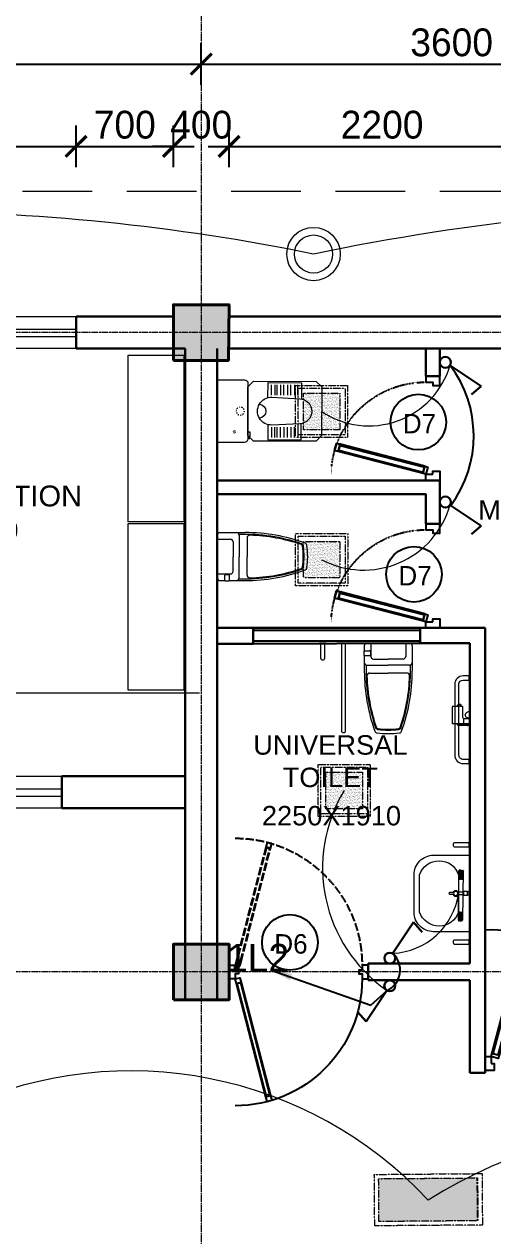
# Model space of a CAD drawing. Header units: inches. Extents: x -3071 to 2534411, y -17796 to 388172.
# Drawn here: x 1640929 to 1644297, y 362351 to 371067 of the extents above; entities that cross this region are included whole.
import ezdxf
from ezdxf.enums import TextEntityAlignment as Align

# ---------------------------------------------------------------- set-up
doc = ezdxf.new("R2010")
doc.units = ezdxf.units.IN
doc.header["$MEASUREMENT"] = 0
for name, pattern in [('ACAD_ISO08W100', [36, 24, -3, 6, -3]), ('CENTER', [2, 1.25, -0.25, 0.25, -0.25]), ('DASHED', [0.75, 0.5, -0.25]), ('Hidden', [15, 12, -3]), ('HIDDEN2', [0.1875, 0.125, -0.0625]), ('TRAZOS1', [0.15, 0.1, -0.05])]:
    doc.linetypes.add(name, pattern=pattern)
for name, color, linetype, lineweight in [('001-Archi- door window elevation', 92, 'Continuous', 25), ('001-Archi-Dry wall', 230, 'Continuous', 35), ('001-Archi-Opening Tags', 14, 'Continuous', 25), ('001-Archi-Sanitary', 130, 'Continuous', 5), ('002-Archi- Opening', 90, 'Continuous', 25), ('A .4 col', 5, 'Continuous', 40), ('A 0.09 Furniture', 30, 'Continuous', 5), ('A 0.13 dw', 3, 'Continuous', 13), ('cen', 50, 'ACAD_ISO08W100', 5), ('conduit Light & fan City', 30, 'Continuous', 5), ('dotted line', 1, 'DASHED', 9), ('p1 walls stone outline', 4, 'Continuous', 30), ('Picture Light', 3, 'Continuous', 35), ('Switches', 173, 'Continuous', 15), ('text', 7, 'Continuous', 25), ('v1 windows', 152, 'Continuous', 20)]:
    doc.layers.add(name, color=color, linetype=linetype, lineweight=lineweight)
for name, color, linetype in [('1 x 4 recessed', 80, 'CENTER'), ('2 x 11 recessed', 60, 'CENTER'), ('Bathroom Mirror Light', 111, 'CENTER'), ('ceilling fan', 3, 'Continuous'), ('emergencylight', 1, 'Continuous'), ('Wires', 1, 'Continuous')]:
    doc.layers.add(name, color=color, linetype=linetype)
doc.styles.add('AERIAL', font='arial.ttf', dxfattribs={"height": 10})
doc.styles.add('Archi 100', font='GOTHIC.TTF', dxfattribs={"height": 200})
doc.styles.add('CG', font='GOTHIC.TTF', dxfattribs={"height": 40})
doc.dimstyles.new('Archi 100', dxfattribs={"dimtxt": 200, "dimasz": 150, "dimexe": 150, "dimexo": 300, "dimgap": 50, "dimtad": 1, "dimdec": 0, "dimrnd": 5, "dimzin": 0, "dimdsep": 46, "dimtxsty": 'Archi 100', "dimblk": 'ARCHTICK', "dimcen": 0.09, "dimdle": 150, "dimclrd": 256, "dimclre": 256, "dimclrt": 256, "dimadec": 0, "dimazin": 0, "dimtfac": 1, "dimtdec": 0, "dimtix": 1, "dimtofl": 0, "dimtmove": 0, "dimatfit": 3, "dimfxl": 150, "dimfxlon": 1, "dimtolj": 1, "dimtzin": 0, "dimlwd": -1, "dimlwe": -1, "dimarcsym": 0})

# ---------------------------------------------------------------- blocks, each defined once
blk = doc.blocks.new('W2')
at = {"layer": 'A 0.13 dw'}
for points in [[(143910.2, 195588.6), (143910.2, 195358.6), (142110.3, 195358.6), (142110.3, 195588.6)], [(142110.3, 195445.8), (143910.2, 195445.8), (143910.2, 195495.8), (142110.3, 195495.8)]]:
    blk.add_lwpolyline(points, close=True, dxfattribs=at)
blk = doc.blocks.new('nd4 plan')
for p, q in [((668.9, 920.8, 0), (720.4, 934.6, 0)), ((675.9, 894.6, 0), (668.9, 920.8, 0)), ((683.6, 896.7, 0), (675.9, 894.6, 0)), ((675.9, 894.6, 0), (898.7, 63.2)), ((898.7, 63.2), (675.9, 894.6, 0)), ((683.6, 896.7, 0), (719.7, 906.3, 0)), ((906.4, 65.3), (683.6, 896.7, 0)), ((719.7, 906.3, 0), (727.4, 908.4, 0)), ((942.5, 74.9), (719.7, 906.3, 0)), ((727.4, 908.4, 0), (720.4, 934.6, 0)), ((956.1, 55), (727.4, 908.4, 0)), ((950.2, 77), (898.7, 63.2)), ((898.7, 63.2), (904.6, 41.2)), ((904.6, 41.2), (956.1, 55)), ((906.4, 65.3), (942.5, 74.9))]:
    blk.add_line(p, q)
for points in [[(956.1, 5), (933.3, 5), (933.3, -45), (1000, -45), (1000, 55), (956.1, 55), (727.4, 908.4), (720.4, 934.6), (668.9, 920.8), (675.9, 894.6), (898.7, 63.2), (898.7, 63.2), (904.6, 41.2), (956.1, 55)], [(942.5, 74.9), (719.7, 906.3), (683.6, 896.7), (906.4, 65.3)], [(0, -45), (0, 55), (43.9, 55), (43.9, 5), (66.7, 5), (66.7, -45)]]:
    blk.add_lwpolyline(points, close=True)
blk.add_arc((956.1, 55), 912.2, 87.24167, 179.99994)
blk = doc.blocks.new('ed 17')
for p, q in [((95.4, -116.2), (43.9, -130)), ((43.9, -130), (207.7, -761.3)), ((49.8, -152), (101.3, -138.2)), ((93.6, -140.3), (57.5, -149.9)), ((57.5, -149.9), (215.4, -759.3)), ((93.6, -140.3), (251.5, -749.6)), ((101.3, -138.2), (95.4, -116.2)), ((259.2, -747.5), (101.3, -138.2)), ((101.3, -138.2), (259.2, -747.5)), ((215.4, -759.3), (207.7, -761.3)), ((207.7, -761.3), (214.7, -787.6)), ((266.2, -773.8), (214.7, -787.6)), ((251.5, -749.6), (215.4, -759.3)), ((251.5, -749.6), (259.2, -747.5)), ((259.2, -747.5), (266.2, -773.8))]:
    blk.add_line(p, q)
for points in [[(43.9, -80), (66.7, -80), (66.7, -30), (0, -30), (0, -130), (43.9, -130), (207.7, -761.3), (214.7, -787.6), (266.2, -773.8), (259.2, -747.5), (101.3, -138.2), (101.3, -138.2), (95.4, -116.2), (43.9, -130)], [(57.5, -149.9), (215.4, -759.3), (251.5, -749.6), (93.6, -140.3)]]:
    blk.add_lwpolyline(points, close=True)
at = {"elevation": 0}
blk.add_lwpolyline([(750, -30), (750, -130), (706.1, -130), (706.1, -80), (683.3, -80), (683.3, -30)], close=True, dxfattribs=at)
at = {"linetype": 'TRAZOS1'}
blk.add_arc((27.9, -133.1), 678.2, 271.35039, 0.26428, dxfattribs=at)
blk = doc.blocks.new('pan oct')
at = {"linetype": 'Continuous'}
for p, q in [((-579.5, 115.4), (-579.5, 190.4)), ((-554.5, 190.4), (-554.5, 115.4)), ((-529.5, 115.4), (-529.5, 190.4)), ((-504.5, 190.4), (-504.5, 115.4)), ((-479.5, 115.4), (-479.5, 190.4)), ((-454.5, 190.4), (-454.5, 115.4)), ((-429.5, 115.4), (-429.5, 190.4)), ((-414.5, 190.4), (-414.5, 115.4)), ((-389.5, 115.4), (-389.5, 190.4)), ((-579.5, -114.6), (-579.5, -189.6)), ((-554.5, -189.6), (-554.5, -114.6)), ((-529.5, -114.6), (-529.5, -189.6)), ((-504.5, -189.6), (-504.5, -114.6)), ((-479.5, -114.6), (-479.5, -189.6)), ((-454.5, -189.6), (-454.5, -114.6)), ((-429.5, -114.6), (-429.5, -189.6)), ((-414.5, -189.6), (-414.5, -114.6)), ((-389.5, -114.6), (-389.5, -189.6))]:
    blk.add_line(p, q, dxfattribs=at)
at = {"color": 0}
for p, q in [((-237.3, -181.4), (-237.2, -150.1)), ((-237.2, -150.1), (-220.7, -150.1)), ((-231.3, -181.5), (-237.3, -181.4)), ((-231.3, -181.5), (-223.2, -181.5)), ((-231.3, -197.8), (-231.3, -181.5)), ((-223.3, -197.8), (-231.3, -197.8)), ((-223.2, -181.5), (-223.3, -197.8)), ((-220.8, -181.5), (-223.2, -181.5))]:
    blk.add_line(p, q, dxfattribs=at)
at = {"linetype": 'Continuous'}
blk.add_lwpolyline([(-710.5, 215.4), (-750.5, 175.4), (-750.5, -174.6), (-710.5, -214.6), (-260.5, -214.6), (-220.8, -174.6), (-220.1, 175.4), (-260.5, 215.4)], close=True, dxfattribs=at)
for points in [[(-364.5, 97.2), (-364.5, 205.4), (-604.5, 205.4), (-604.5, 89.1)], [(-364.5, -96.5), (-364.5, -204.6), (-604.5, -204.6), (-604.5, -88.4)]]:
    blk.add_lwpolyline(points, dxfattribs=at)
blk.add_lwpolyline([(-0.4, -225), (0.4, 225), (-195.5, 225.4, 0.424725), (-220.1, 200.4), (-220.8, -199.6, 0.404218), (-195.5, -224.6)], format="xyb", close=True)
blk.add_lwpolyline([(-592.9, 90.3, 0.962251), (-592.9, -89.6), (-393.3, -99.6, 1.039201), (-393.3, 100.3)], format="xyb", close=True, dxfattribs=at)
blk.add_lwpolyline([(-302.8, 50.2, 0.935414), (-302.8, -49.5)], format="xyb", dxfattribs=at)
at = {"color": 0, "linetype": 'HIDDEN2', "extrusion": (0, 0, -1)}
for major_axis, start_param, end_param in [((-20.7, 20.7), -1.099557, -0.785398), ((-20.7, -20.7), 1.099557, 1.413717), ((-20.7, 20.7), 0.15708, 0.471239), ((-20.7, 20.7), 0.785398, 1.099557), ((-20.7, 20.7), 1.413717, 1.727876), ((-20.7, -20.7), 3.612832, 3.926991), ((-20.7, 20.7), 4.555309, 4.869469), ((-20.7, -20.7), 5.497787, 5.811946), ((-20.7, 20.7), 3.298672, 3.612832), ((-20.7, 20.7), 2.670354, 2.984513)]:
    blk.add_ellipse((-165.5, 0.5), major_axis=major_axis, ratio=1, start_param=start_param, end_param=end_param, dxfattribs=at)
at = {"color": 0, "extrusion": (0, 0, -1)}
for major_axis, start_param, end_param in [((-5.75, -5.73), 0, 0.785398), ((-5.75, -5.73), 1.570796, 2.356194), ((-5.73, 5.75), 3.141593, 3.926991), ((-5.75, -5.73), 3.141593, 3.926991)]:
    blk.add_ellipse((-124, -148.1), major_axis=major_axis, ratio=1, start_param=start_param, end_param=end_param, dxfattribs=at)
blk = doc.blocks.new('sa oct uni toi')
for p, q in [((-87.9, 457.9), (-200.3, 457.9)), ((-157.6, 439), (-157.6, 287.1)), ((-88.8, 454.8), (-88.8, 420.1)), ((-59.7, 461.1), (-82.5, 461.1)), ((-18.7, 457.9), (-54.2, 457.9)), ((-53.4, 454.8), (-53.4, 420.1)), ((0.2, 439), (0.2, 287.1)), ((-214.4, 419.6), (-214.4, 287.1)), ((-113.4, 391.7), (-113.4, 287.1)), ((0.2, 410.6), (-94.5, 410.6)), ((-59.7, 413.7), (-82.5, 413.7)), ((-82.5, 413.7), (-82.5, 410.6)), ((-59.7, 413.7), (-59.7, 410.6)), ((-214.4, 151.4), (-214.4, 287.1)), ((-157.6, 132), (-157.6, 287.1)), ((-113.4, 179.3), (-113.4, 287.1)), ((0.2, 132), (0.2, 287.1)), ((-18.7, 113.1), (-200.3, 113.1)), ((0.2, 160.4), (-94.5, 160.4))]:
    blk.add_line(p, q)
for centre, radius, start, end in [((-200.3, -804.2), 1262.1, 90, 110.02182), ((-200.3, -804.2), 1249.5, 88.00344, 109.00338), ((-200.3, -804.2), 1243.2, 91.5459, 109.00338), ((-233.3, 419.6), 18.9, 360, 91.5459), ((-138.6, 439), 18.9, 90, 180), ((-82.5, 454.8), 6.31, 150, 180), ((-82.5, 454.8), 6.31, 90, 150), ((-59.7, 454.8), 6.31, 30, 90), ((-59.7, 454.8), 6.31, 360, 30), ((-18.7, 439), 18.9, 360, 90), ((-35.1, 287.1), 614.8, 172.66519, 179.99807), ((-625.9, 363.8), 18.9, 110.02182, 174.88918), ((-44.1, 287.1), 580.4, 172.68564, 179.99802), ((-601, 359.3), 18.9, 109.00338, 174.9977), ((-43.5, 287.1), 574.7, 172.66831, 179.99799), ((-601, 359.3), 12.6, 109.00338, 174.9977), ((-94.5, 391.7), 18.9, 90, 180), ((-82.5, 420.1), 6.31, 180, 270), ((-59.7, 420.1), 6.31, 270, 360), ((15.1, 287.1), 664.9, 180.00159, 187.05225), ((6.2, 287.1), 630.8, 180.00162, 187.0158), ((6.8, 287.1), 625, 180.00163, 187.03027), ((-625.9, 207.1), 18.9, 185.11082, 249.97818), ((-200.3, 1375.2), 1262.1, 249.97818, 270), ((-601, 211.7), 18.9, 185.0023, 250.99662), ((-601, 211.7), 12.6, 185.0023, 250.99662), ((-200.3, 1375.2), 1249.5, 250.99662, 271.99656), ((-200.3, 1375.2), 1243.2, 250.99662, 268.4541), ((-94.5, 179.3), 18.9, 180, 270), ((-233.3, 151.4), 18.9, 268.4541, 360), ((-138.6, 132), 18.9, 180, 270), ((-18.7, 132), 18.9, 270, 360)]:
    blk.add_arc(centre, radius, start, end)
blk = doc.blocks.new('tap bib short neck plan')
at = {"linetype": 'Continuous'}
blk.add_lwpolyline([(38.8, 10.5), (0, 10.5), (0, -10.5), (38.8, -10.5)], dxfattribs=at)
blk.add_lwpolyline([(74, -8.5), (94.9, -8.5, 1), (94.9, 8.5), (74, 8.5)], format="xyb", dxfattribs=at)
for radius in [20, 15]:
    blk.add_circle((55.9, 0), radius, dxfattribs=at)
blk = doc.blocks.new('sa oct basin uni')
blk.add_lwpolyline([(-124.5, 400, 0.312376), (-124.5, 400), (145.5, 400, -0.414214), (285.5, 260), (285.5, 0), (-264.5, 0), (-264.5, 260, -0.414214)], format="xyb", close=True)
blk.add_lwpolyline([(0, 80), (-124.5, 80, -0.714282), (-124.5, 360), (145.5, 360, -0.714282), (145.5, 80), (21, 80)], format="xyb")
for points in [[(24, 45.1), (-3, 45.1), (-3, 15.1), (24, 15.1)], [(21, 15.1), (0, 15.1), (0, 0), (21, 0)]]:
    blk.add_lwpolyline(points, close=True)
at = {"extrusion": (0, 0, -1), "zscale": -1, "rotation": 90.00000000000001}
blk.add_blockref('tap bib short neck plan', (-10.5, 45.1), dxfattribs=at)
blk = doc.blocks.new('gb')
at = {"layer": '001-Archi-Sanitary'}
blk.add_lwpolyline([(15, 105, 1), (-15, 105), (-15, 5), (15, 5)], format="xyb", close=True, dxfattribs=at)
blk.add_lwpolyline([(-25, 0), (25, 0), (25, 5), (-25, 5)], close=True, dxfattribs=at)
blk = doc.blocks.new('sa oct toilet paper')
at = {"ltscale": 2000}
for p, q in [((124.3, 127), (0, 127)), ((0, 91.1), (0, 127)), ((0, 82.3), (0, 91.1)), ((124.3, 91.1), (124.3, 127)), ((124.3, 82.2), (124.3, 91.1)), ((0, 14.3), (0, 82.3)), ((37.1, 45.4), (0, 45.4)), ((0, 14.3), (0, 5.4)), ((0, 5.4), (0, 14.3)), ((0, 5.4), (0, 0)), ((0, 0), (0, 5.4)), ((0, 0), (37.1, 0)), ((36.8, 0), (62.6, 0)), ((38.9, 48.3), (37.1, 45.4)), ((37.1, 45.4), (37.1, 14.3)), ((37.1, 14.3), (37.1, 5.4)), ((37.1, 5.4), (37.1, 1.2)), ((41.2, 50.6), (38.9, 48.3)), ((41.2, 50.6), (46.6, 50.6)), ((46.6, 50.6), (78.6, 50.6)), ((88.4, 0), (62.6, 0)), ((78.6, 50.6), (124.3, 50.6)), ((124.3, 50.6), (124.3, 82.2)), ((137.1, 64.9), (128.3, 64.9))]:
    blk.add_line(p, q, dxfattribs=at)
for points in [[(-12.9, 18.1), (-12.9, 78.4)], [(-4, 78.4), (-4, 18.2)], [(38.2, 5.4), (37.1, 5.4)], [(128.3, 78.4), (128.3, 64.9)], [(137.1, 64.9), (137.1, 78.4)]]:
    blk.add_lwpolyline(points, dxfattribs=at)
for points in [[(36.8, 0, -0.005174), (37.1, 1.2, -0.321982)], [(37.1, 14.3), (41.8, 14.3, -0.414214)], [(37.1, 1.2, -0.018484), (38.2, 5.4, -0.321982)], [(38.2, 5.4, -0.040518), (41.8, 14.3, -0.321982)], [(41.8, 14.3, -0.026107), (44.8, 19.7, -0.321982), (62.6, 32.3, 0.335937)], [(88.4, 0, 0.090499), (80.5, 19.7, 0.321982), (62.6, 32.3, -0.335937)]]:
    blk.add_lwpolyline(points, format="xyb", dxfattribs=at)
for centre, radius, start, end in [((0, 78.3), 12.8, 89.96627, 181.25918), ((124.3, 78.3), 12.8, 358.74082, 90.03373), ((0, 18.3), 12.8, 178.74082, 270.03373), ((0, 78.3), 3.96, 89.96627, 181.25918), ((0, 18.3), 3.96, 178.74082, 270.03373), ((124.3, 78.3), 3.96, 358.74082, 90.03373)]:
    blk.add_arc(centre, radius, start, end, dxfattribs=at)
blk = doc.blocks.new('both way handicap door')
for points in [[(297.9, 889.6), (264.1, 898.4), (52.7, 83.9), (86.6, 75.1)], [(293.1, 890.9), (268.9, 897.2), (57.5, 82.6), (81.7, 76.3)], [(306.7, 923.5), (272.9, 932.3), (264.1, 898.4), (297.9, 889.6)], [(86.6, 75.1), (52.7, 83.9), (43.9, 50), (77.8, 41.2)]]:
    blk.add_lwpolyline(points, close=True)
for points in [[(0, 50), (0, -50), (43.9, -50), (43.9, -12.5), (66.7, -12.5), (66.7, 12.5), (43.9, 12.5), (43.9, 50), (0, 50)], [(1000, 50), (1000, -50), (956.1, -50), (956.1, -12.5), (933.3, -12.5), (933.3, 12.5), (956.1, 12.5), (956.1, 50), (1000, 50)]]:
    blk.add_lwpolyline(points)
at = {"linetype": 'Hidden', "ltscale": 50}
blk.add_lwpolyline([(86.6, -75.1), (52.7, -83.9), (43.9, -50), (77.8, -41.2)], close=True, dxfattribs=at)
at = {"linetype": 'Hidden', "ltscale": 5}
for points in [[(297.9, -889.6), (264.1, -898.4), (52.7, -83.9), (86.6, -75.1)], [(293.1, -890.9), (268.9, -897.2), (57.5, -82.6), (81.7, -76.3)], [(306.7, -923.5), (272.9, -932.3), (264.1, -898.4), (297.9, -889.6)]]:
    blk.add_lwpolyline(points, close=True, dxfattribs=at)
blk.add_arc((43.9, 50), 912.2, 0, 89.99999)
blk.add_arc((43.9, -50), 912.2, 270.00001, 0, dxfattribs=at)
at = {"layer": '001-Archi-Dry wall'}
blk.add_lwpolyline([(43.9, -12.5), (43.9, -50)], dxfattribs=at)
blk = doc.blocks.new('window tag')
blk.add_circle((0, 0), 200)
at = {"style": 'Archi 100', "flags": 1}
for tag, p in [('WIDTH', (15, 174.5)), ('HEIGHT', (-4.5, -348.5))]:
    blk.add_attdef(tag, p, '', height=200, dxfattribs=at)
at = {"style": 'Archi 100'}
blk.add_attdef('SYMBOL', text='', height=200, dxfattribs=at).set_placement((8, -10.5), align=Align.MIDDLE_CENTER)
blk = doc.blocks.new('bench 0400 x 1200 plan')
at = {"color": 0, "linetype": 'Continuous'}
blk.add_lwpolyline([(1200, 0), (0, 0), (0, 400), (1200, 400)], close=True, dxfattribs=at)
blk = doc.blocks.new('EWD')
at = {"layer": 'A 0.13 dw'}
for points in [[(1200361.9, 362216.3), (1200361.9, 361986.3), (1198561.9, 361986.3), (1198561.9, 362216.3)], [(1198561.9, 362073.5), (1200361.9, 362073.5), (1200361.9, 362123.5), (1198561.9, 362123.5)]]:
    blk.add_lwpolyline(points, close=True, dxfattribs=at)
blk = doc.blocks.new('_ArchTick')
at = {"color": 0, "linetype": 'ByBlock', "const_width": 0.15}
blk.add_lwpolyline([(-0.5, -0.5), (0.5, 0.5)], dxfattribs=at)
blk = doc.blocks.new('*D845')
at = {"transparency": 16777216}
for p, q in [((1639501.2, 370037.9), (1639501.2, 370337.9)), ((1641301.1, 370037.9), (1641301.1, 370337.9)), ((1639351.2, 370187.9), (1641451.1, 370187.9))]:
    blk.add_line(p, q, dxfattribs=at)
at = {"layer": 'Defpoints', "color": 0, "transparency": 16777216}
for p in [(1641301.1, 370187.9), (1639501.2, 368963.6), (1641301.1, 368963.6)]:
    blk.add_point(p, dxfattribs=at)
at = {"transparency": 16777216, "xscale": 150, "yscale": 150, "zscale": 150, "rotation": 180}
blk.add_blockref('_ArchTick', (1639501.2, 370187.9), dxfattribs=at)
at = {"transparency": 16777216, "xscale": 150, "yscale": 150, "zscale": 150}
blk.add_blockref('_ArchTick', (1641301.1, 370187.9), dxfattribs=at)
at = {"transparency": 16777216, "insert": (1640401.2, 370342.9), "char_height": 200, "attachment_point": 5, "style": 'Archi 100'}
blk.add_mtext('\\A1;1800', dxfattribs=at)
blk = doc.blocks.new('*D846')
at = {"transparency": 16777216}
for p, q in [((1641301.1, 370037.9), (1641301.1, 370337.9)), ((1642001.2, 370037.9), (1642001.2, 370337.9)), ((1641151.1, 370187.9), (1642151.2, 370187.9))]:
    blk.add_line(p, q, dxfattribs=at)
at = {"layer": 'Defpoints', "color": 0, "transparency": 16777216}
for p in [(1642001.2, 370187.9), (1642001.2, 369048.6), (1641301.1, 368963.6)]:
    blk.add_point(p, dxfattribs=at)
at = {"transparency": 16777216, "xscale": 150, "yscale": 150, "zscale": 150, "rotation": 180}
blk.add_blockref('_ArchTick', (1641301.1, 370187.9), dxfattribs=at)
at = {"transparency": 16777216, "xscale": 150, "yscale": 150, "zscale": 150}
blk.add_blockref('_ArchTick', (1642001.2, 370187.9), dxfattribs=at)
at = {"transparency": 16777216, "insert": (1641651.1, 370342.9), "char_height": 200, "attachment_point": 5, "style": 'Archi 100'}
blk.add_mtext('\\A1;700', dxfattribs=at)
blk = doc.blocks.new('*D847')
at = {"transparency": 16777216}
for p, q in [((1642001.2, 370037.9), (1642001.2, 370337.9)), ((1642401.2, 370037.9), (1642401.2, 370337.9)), ((1642001.2, 370187.9), (1641851.2, 370187.9)), ((1642401.2, 370187.9), (1642551.2, 370187.9))]:
    blk.add_line(p, q, dxfattribs=at)
at = {"layer": 'Defpoints', "color": 0, "transparency": 16777216}
for p in [(1642401.2, 370187.9), (1642001.2, 369048.6), (1642401.2, 369048.6)]:
    blk.add_point(p, dxfattribs=at)
at = {"transparency": 16777216, "xscale": 150, "yscale": 150, "zscale": 150}
blk.add_blockref('_ArchTick', (1642001.2, 370187.9), dxfattribs=at)
at = {"transparency": 16777216, "xscale": 150, "yscale": 150, "zscale": 150, "rotation": 180}
blk.add_blockref('_ArchTick', (1642401.2, 370187.9), dxfattribs=at)
at = {"transparency": 16777216, "insert": (1642201.2, 370342.9), "char_height": 200, "attachment_point": 5, "style": 'Archi 100'}
blk.add_mtext('\\A1;400', dxfattribs=at)
blk = doc.blocks.new('*D848')
at = {"transparency": 16777216}
for p, q in [((1642401.2, 370037.9), (1642401.2, 370337.9)), ((1644601.3, 370037.9), (1644601.3, 370337.9)), ((1642251.2, 370187.9), (1644751.3, 370187.9))]:
    blk.add_line(p, q, dxfattribs=at)
at = {"layer": 'Defpoints', "color": 0, "transparency": 16777216}
for p in [(1644601.3, 370187.9), (1642401.2, 369048.6), (1644601.3, 368963.6)]:
    blk.add_point(p, dxfattribs=at)
at = {"transparency": 16777216, "xscale": 150, "yscale": 150, "zscale": 150, "rotation": 180}
blk.add_blockref('_ArchTick', (1642401.2, 370187.9), dxfattribs=at)
at = {"transparency": 16777216, "xscale": 150, "yscale": 150, "zscale": 150}
blk.add_blockref('_ArchTick', (1644601.3, 370187.9), dxfattribs=at)
at = {"transparency": 16777216, "insert": (1643501.2, 370342.9), "char_height": 200, "attachment_point": 5, "style": 'Archi 100'}
blk.add_mtext('\\A1;2200', dxfattribs=at)
blk = doc.blocks.new('*D862')
at = {"transparency": 16777216}
for p, q in [((1638601.2, 370630.2), (1638601.2, 370930.2)), ((1642201.2, 370630.2), (1642201.2, 370930.2)), ((1638451.2, 370780.2), (1642351.2, 370780.2))]:
    blk.add_line(p, q, dxfattribs=at)
at = {"layer": 'Defpoints', "color": 0, "transparency": 16777216}
for p in [(1642201.2, 370780.2), (1638601.2, 369048.6), (1642201.2, 369051)]:
    blk.add_point(p, dxfattribs=at)
at = {"transparency": 16777216, "xscale": 150, "yscale": 150, "zscale": 150, "rotation": 180}
blk.add_blockref('_ArchTick', (1638601.2, 370780.2), dxfattribs=at)
at = {"transparency": 16777216, "xscale": 150, "yscale": 150, "zscale": 150}
blk.add_blockref('_ArchTick', (1642201.2, 370780.2), dxfattribs=at)
at = {"transparency": 16777216, "insert": (1640401.2, 370935.2), "char_height": 200, "attachment_point": 5, "style": 'Archi 100'}
blk.add_mtext('\\A1;3600', dxfattribs=at)
blk = doc.blocks.new('*D863')
at = {"transparency": 16777216}
for p, q in [((1642201.2, 370630.2), (1642201.2, 370930.2)), ((1645801.2, 370630.2), (1645801.2, 370930.2)), ((1642051.2, 370780.2), (1645951.2, 370780.2))]:
    blk.add_line(p, q, dxfattribs=at)
at = {"layer": 'Defpoints', "color": 0, "transparency": 16777216}
for p in [(1645801.2, 370780.2), (1642201.2, 369051), (1645801.2, 369053.2)]:
    blk.add_point(p, dxfattribs=at)
at = {"transparency": 16777216, "xscale": 150, "yscale": 150, "zscale": 150, "rotation": 180}
blk.add_blockref('_ArchTick', (1642201.2, 370780.2), dxfattribs=at)
at = {"transparency": 16777216, "xscale": 150, "yscale": 150, "zscale": 150}
blk.add_blockref('_ArchTick', (1645801.2, 370780.2), dxfattribs=at)
at = {"transparency": 16777216, "insert": (1644001.2, 370935.2), "char_height": 200, "attachment_point": 5, "style": 'Archi 100'}
blk.add_mtext('\\A1;3600', dxfattribs=at)
blk = doc.blocks.new('*D865')
at = {"transparency": 16777216}
for p, q in [((1610551.2, 371210), (1610551.2, 371510)), ((1649601.2, 371210), (1649601.2, 371510)), ((1610401.2, 371360), (1649751.2, 371360))]:
    blk.add_line(p, q, dxfattribs=at)
at = {"layer": 'Defpoints', "color": 0, "transparency": 16777216}
for p in [(1649601.2, 371360), (1610551.2, 369048.6), (1649601.2, 369048.6)]:
    blk.add_point(p, dxfattribs=at)
at = {"transparency": 16777216, "xscale": 150, "yscale": 150, "zscale": 150, "rotation": 180}
blk.add_blockref('_ArchTick', (1610551.2, 371360), dxfattribs=at)
at = {"transparency": 16777216, "xscale": 150, "yscale": 150, "zscale": 150}
blk.add_blockref('_ArchTick', (1649601.2, 371360), dxfattribs=at)
at = {"transparency": 16777216, "insert": (1630076.2, 371515.1), "char_height": 200, "attachment_point": 5, "style": 'Archi 100'}
blk.add_mtext('\\A1;39050', dxfattribs=at)
blk = doc.blocks.new('*D922')
at = {"transparency": 16777216}
for p, q in [((1652081.4, 369048.6), (1652081.4, 369198.6)), ((1651931.4, 369048.6), (1652231.4, 369048.6)), ((1651931.4, 368667.8), (1652231.4, 368667.8)), ((1652081.4, 368667.8), (1652081.4, 368517.8))]:
    blk.add_line(p, q, dxfattribs=at)
at = {"layer": 'Defpoints', "color": 0, "transparency": 16777216}
for p in [(1649601.2, 369048.6), (0, 368667.8), (1652081.4, 368667.8)]:
    blk.add_point(p, dxfattribs=at)
at = {"transparency": 16777216, "xscale": 150, "yscale": 150, "zscale": 150}
for p, rotation in [((1652081.4, 369048.6), 270), ((1652081.4, 368667.8), 90)]:
    blk.add_blockref('_ArchTick', p, dxfattribs=dict(at, rotation=rotation))
at = {"transparency": 16777216, "insert": (1651926.3, 368858.2), "char_height": 200, "attachment_point": 5, "rotation": 90, "style": 'Archi 100'}
blk.add_mtext('\\A1;380', dxfattribs=at)
blk = doc.blocks.new('*D923')
at = {"transparency": 16777216}
for p, q in [((2480.2, 368817.8), (2480.2, 364298.6)), ((2330.2, 368667.8), (2630.2, 368667.8)), ((2630.2, 364448.6), (2330.2, 364448.6))]:
    blk.add_line(p, q, dxfattribs=at)
at = {"layer": 'Defpoints', "color": 0, "transparency": 16777216}
for p in [(0, 368667.8), (2480.2, 364448.6), (1649601.2, 364448.6)]:
    blk.add_point(p, dxfattribs=at)
at = {"transparency": 16777216, "xscale": 150, "yscale": 150, "zscale": 150}
for p, rotation in [((2480.2, 368667.8), 90), ((2480.2, 364448.6), 270)]:
    blk.add_blockref('_ArchTick', p, dxfattribs=dict(at, rotation=rotation))
at = {"transparency": 16777216, "insert": (2325.2, 366558.2), "char_height": 200, "attachment_point": 5, "rotation": 90, "style": 'Archi 100'}
blk.add_mtext('\\A1;4220', dxfattribs=at)
blk = doc.blocks.new('*D1158')
at = {"transparency": 16777216}
for p, q in [((1765923.7, 369050.2), (1765923.7, 369200.2)), ((1765773.7, 369050.2), (1766073.7, 369050.2)), ((1765773.7, 368669.3), (1766073.7, 368669.3)), ((1765923.7, 368669.3), (1765923.7, 368519.3))]:
    blk.add_line(p, q, dxfattribs=at)
at = {"layer": 'Defpoints', "color": 0, "transparency": 16777216}
for p in [(1764300.5, 369050.2), (0, 368669.3), (1765923.7, 368669.3)]:
    blk.add_point(p, dxfattribs=at)
at = {"transparency": 16777216, "xscale": 150, "yscale": 150, "zscale": 150}
for p, rotation in [((1765923.7, 369050.2), 270), ((1765923.7, 368669.3), 90)]:
    blk.add_blockref('_ArchTick', p, dxfattribs=dict(at, rotation=rotation))
at = {"transparency": 16777216, "insert": (1765768.6, 368859.8), "char_height": 200, "attachment_point": 5, "rotation": 90, "style": 'Archi 100'}
blk.add_mtext('\\A1;380', dxfattribs=at)
blk = doc.blocks.new('*D1159')
at = {"transparency": 16777216}
for p, q in [((1623.2, 368819.3), (1623.2, 364300.2)), ((1473.2, 368669.3), (1773.2, 368669.3)), ((1773.2, 364450.2), (1473.2, 364450.2))]:
    blk.add_line(p, q, dxfattribs=at)
at = {"layer": 'Defpoints', "color": 0, "transparency": 16777216}
for p in [(0, 368669.3), (1623.2, 364450.2), (1764300.5, 364450.2)]:
    blk.add_point(p, dxfattribs=at)
at = {"transparency": 16777216, "xscale": 150, "yscale": 150, "zscale": 150}
for p, rotation in [((1623.2, 368669.3), 90), ((1623.2, 364450.2), 270)]:
    blk.add_blockref('_ArchTick', p, dxfattribs=dict(at, rotation=rotation))
at = {"transparency": 16777216, "insert": (1468.2, 366559.8), "char_height": 200, "attachment_point": 5, "rotation": 90, "style": 'Archi 100'}
blk.add_mtext('\\A1;4220', dxfattribs=at)
blk = doc.blocks.new('1by1 6w')
at = {"layer": '2 x 11 recessed', "lineweight": 0}
h = blk.add_hatch(dxfattribs=at)
h.set_pattern_fill('AR-SAND', color=256, scale=7.6)
h.set_pattern_definition([(37.5, (-507751.777, 116886.896), (-0.47874952, 14.64386064), [0, -11.552, 0, -12.92, 0, -12.35]), (7.5, (-507751.777, 116886.896), (13.45030296, 21.4483101), [0, -6.232, 0, -10.412, 0, -3.99]), (327.5, (-507761.125, 116886.896), (23.66747815, 0.0430088), [0, -3.8, 0, -13.68, 0, -17.86]), (317.5, (-507761.125, 116886.896), (22.8465622, 6.6703343), [0, -1.9, 0, -8.968, 0, -10.26])])
h.paths.add_polyline_path([(-106.4, 106.4), (106.4, 106.4), (106.4, -106.4), (-106.4, -106.4)])
for points in [[(-152, 152), (152, 152), (152, -152), (-152, -152)], [(-136.8, 136.8), (136.8, 136.8), (136.8, -136.8), (-136.8, -136.8)], [(-106.4, 106.4), (106.4, 106.4), (106.4, -106.4), (-106.4, -106.4)]]:
    blk.add_lwpolyline(points, close=True, dxfattribs=at)
blk = doc.blocks.new('PL light')
at = {"layer": 'Picture Light', "ltscale": 3}
h = blk.add_hatch(dxfattribs=at)
h.set_pattern_fill('STEEL', color=256, scale=6.073914, angle=30, style=0)
h.set_pattern_definition([(75, (767072.6998, 15027.03445), (-0.733368774, 0.1965055708), []), (75, (767072.51, 15027.3632), (-0.733368774, 0.1965055708), [])])
h.paths.add_polyline_path([(886578.6, -139924), (886578.6, -139940.2), (886607.7, -139940.2), (886607.7, -139924)])
h.paths.add_polyline_path([(886742.5, -139924), (886742.5, -139940.2), (886773.3, -139940.2, -0.797089), (886773.3, -139930.7), (886773.3, -139924)])
at = {"layer": 'Picture Light', "linetype": 'Continuous', "lineweight": 13}
for p, q in [((886607.7, -139924), (886607.7, -139940.2)), ((886742.5, -139924), (886742.5, -139940.2)), ((886677.3, -139940.2), (886677.3, -139967.2))]:
    blk.add_line(p, q, dxfattribs=at)
blk.add_lwpolyline([(886578.6, -139924), (886773.3, -139924), (886773.3, -139940.2), (886578.6, -139940.2)], close=True, dxfattribs=at)
blk = doc.blocks.new('2 ft panel')
at = {"layer": '1 x 4 recessed', "lineweight": 0}
h = blk.add_hatch(dxfattribs=at)
h.set_pattern_fill('AR-SAND', color=256, scale=6.25)
h.set_pattern_definition([(37.5, (-417982.219, 97562.351), (-0.39370849, 12.04264856), [0, -9.5, 0, -10.625, 0, -10.15625]), (7.5, (-417982.219, 97562.351), (11.0611044, 17.6384129), [0, -5.125, 0, -8.5625, 0, -3.28125]), (327.5, (-417989.906, 97562.351), (19.46338664, 0.03536908), [0, -3.125, 0, -11.25, 0, -14.6875]), (317.5, (-417989.906, 97562.351), (18.7882913, 5.4854723), [0, -1.5625, 0, -7.375, 0, -8.4375])])
h.paths.add_polyline_path([(287.5, -125), (287.5, 125), (-287.5, 125), (-287.5, -125)])
at = {"layer": '1 x 4 recessed'}
blk.add_line((287.5, 125), (287.5, -125), dxfattribs=at)
at = {"layer": '1 x 4 recessed', "lineweight": 0}
for points in [[(315.6, -150), (-312.5, -150), (-312.5, 150), (315.6, 150)], [(315.6, 150), (315.6, -150)], [(287.5, -125), (-287.5, -125), (-287.5, 125), (287.5, 125)]]:
    blk.add_lwpolyline(points, dxfattribs=at)
blk = doc.blocks.new('1 WAY')
at = {"layer": 'Switches', "lineweight": 30}
for p, q in [((1.76, 2.13), (6.02, 8.52)), ((6.02, 8.52), (7.78, 6.51))]:
    blk.add_line(p, q, dxfattribs=at)
blk.add_circle((1.13, 1.13), 1.13, dxfattribs=at)
blk = doc.blocks.new('emergency')
at = {"layer": 'conduit Light & fan City'}
for radius in [128, 91.5]:
    blk.add_circle((0, 0), radius, dxfattribs=at)

msp = doc.modelspace()

# ---------------------------------------------------------------- hatches: boundary and pattern name
at = {"layer": 'A .4 col', "linetype": 'Continuous'}
h = msp.add_hatch(color=256, dxfattribs=at)
h.dxf.hatch_style = 1
h.paths.add_polyline_path([(1642001.17, 368648.63), (1642401.17, 368648.63), (1642401.17, 369048.63), (1642001.17, 369048.63)])
h = msp.add_hatch(color=256, dxfattribs=at)
h.dxf.hatch_style = 1
h.paths.add_polyline_path([(1642001.17, 364048.63), (1642401.17, 364048.63), (1642401.17, 364448.63), (1642001.17, 364448.63)])

# ---------------------------------------------------------------- linework, layer by layer
at = {"layer": '002-Archi- Opening'}
msp.add_lwpolyline([(1642573.67, 366630.93), (1643773.67, 366630.93), (1643773.67, 366705.93), (1642573.67, 366705.93), (1642573.67, 366630.93)], dxfattribs=at)
at = {"layer": 'A .4 col', "linetype": 'Continuous'}
for points in [[(1642001.17, 368648.63), (1642396.5, 368648.63), (1642401.17, 369048.63), (1642001.17, 369048.63)], [(1642001.17, 364048.63), (1642401.17, 364048.63), (1642401.17, 364448.63), (1642001.17, 364448.63)]]:
    msp.add_lwpolyline(points, close=True, dxfattribs=at)
at = {"layer": 'A 0.09 Furniture', "linetype": 'Continuous'}
msp.add_line((1638651.84, 366257.1), (1642188.9, 366257.1), dxfattribs=at)
msp.add_lwpolyline([(1643239.05, 365985.73), (1643239.05, 366613.43), (1643209.05, 366613.43), (1643209.05, 365985.73)], dxfattribs=at)
msp.add_lwpolyline([(1644126.17, 365748.46), (1644126.17, 365778.46), (1644083.5, 365778.42, -0.4146109), (1644053.47, 365808.43), (1644053.64, 366318.44, -0.4141194), (1644083.64, 366348.43), (1644126.16, 366348.43), (1644126.18, 366378.43), (1644083.63, 366378.43, 0.4141229), (1644023.63, 366318.45), (1644023.47, 365808.42, 0.414733), (1644083.56, 365748.4), (1644126.17, 365748.46)], format="xyb", dxfattribs=at)
msp.add_arc((1643224.05, 365985.73), 15, 180, 0, dxfattribs=at)
at = {"layer": 'cen', "ltscale": 2}
for p, q in [((1642201.17, 372579.01), (1642201.17, 347493.99)), ((1653916.17, 368848.63), (1606236.17, 368848.63)), ((1653916.17, 364248.63), (1606236.17, 364248.63))]:
    msp.add_line(p, q, dxfattribs=at)
at = {"layer": 'Defpoints'}
for centre, radius, start, end in [((1643316.8, 368105.78), 843.12, 323.53639, 36.961444), ((1643467.85, 364263.11), 163.15, 294.21833, 47.260789)]:
    msp.add_arc(centre, radius, start, end, dxfattribs=at)
at = {"layer": 'dotted line', "ltscale": 1000}
msp.add_line((1650416.17, 369864.4), (1635201.17, 369864.4), dxfattribs=at)
at = {"layer": 'p1 walls stone outline'}
for p, q in [((1642001.17, 368963.63), (1641301.11, 368963.63)), ((1641301.11, 368963.63), (1641301.11, 368733.63)), ((1644601.29, 368963.63), (1642397.5, 368963.63)), ((1642086.17, 368733.63), (1641301.11, 368733.63)), ((1642086.17, 368733.63), (1642086.17, 364048.63)), ((1642316.17, 368733.63), (1642316.17, 366743.12)), ((1642397.5, 368733.63), (1643431.29, 368733.63)), ((1643691.13, 368733.63), (1643431.29, 368733.63)), ((1643431.29, 368733.63), (1644601.29, 368733.63)), ((1642316.17, 366750.37), (1642316.17, 364048.63)), ((1642573.67, 366724.93, 0), (1642316.17, 366724.93, 0)), ((1643773.67, 366613.43), (1643773.67, 366723.43)), ((1643773.67, 366723.43), (1644241.17, 366723.43)), ((1644241.17, 366723.43), (1644241.17, 363701.43)), ((1642574.01, 366609.93, 0), (1642316.17, 366609.93, 0)), ((1644131.17, 366613.43), (1643773.67, 366613.43)), ((1644131.17, 364363.63), (1644131.17, 366613.43)), ((1644131.17, 366613.43), (1644131.17, 364308.63)), ((1641198.17, 365657.1), (1642086.17, 365657.1)), ((1641198.17, 365657.1), (1641198.17, 365427.1)), ((1641198.17, 365427.1), (1642086.17, 365427.1)), ((1643401.17, 364188.63), (1643401.17, 364308.63)), ((1643401.17, 364308.63), (1644131.17, 364308.63)), ((1644131.17, 364188.63), (1643401.17, 364188.63)), ((1644131.17, 363523.86), (1644131.17, 364188.63)), ((1644241.17, 363701.43), (1644241.17, 363701.43)), ((1644241.17, 363701.43), (1644241.17, 363523.86)), ((1644241.17, 363523.86), (1644131.17, 363523.86))]:
    msp.add_line(p, q, dxfattribs=at)
msp.add_lwpolyline([(1643916.17, 368535.63), (1643916.17, 368733.63), (1643816.17, 368733.63), (1643816.17, 368535.63)], close=True, dxfattribs=at)
msp.add_lwpolyline([(1643916.17, 367785.63), (1643916.17, 367473.43), (1643816.17, 367473.43), (1643816.17, 367685.63), (1642316.17, 367685.63), (1642316.17, 367785.63), (1643916.17, 367785.63)], dxfattribs=at)
at = {"layer": 'p1 walls stone outline', "elevation": 0}
msp.add_lwpolyline([(1643773.67, 366613.43), (1643773.67, 366724.93), (1642573.67, 366724.93), (1642573.67, 366609.93)], close=True, dxfattribs=at)
at = {"layer": 'Wires', "lineweight": 9}
for centre, radius, start, end in [((1646445.58, 352861.62), 16905.16, 78.268062, 101.731938), ((1639995.02, 354683.47), 15035.19, 78.439127, 101.560873), ((1643406.08, 368787.5), 609.97, 236.213871, 343.350005), ((1643368.85, 367786.93), 646.97, 242.152683, 343.910741), ((1644147.64, 364998.66), 1073.96, 148.839128, 235.004629), ((1643555.38, 364881.88), 499.48, 272.662192, 352.145998), ((1641693.52, 360612.16), 2925.13, 43.01186, 114.423388), ((1645703.27, 359628.89), 3517.45, 56.333712, 122.132493)]:
    msp.add_arc(centre, radius, start, end, dxfattribs=at)

# ---------------------------------------------------------------- block references
at = {"rotation": 90}
msp.add_blockref('gb', (1644131.17, 364463.63), dxfattribs=at)
at = {"layer": '001-Archi- door window elevation', "color": 2}
msp.add_blockref('EWD', (440836.28, 3440.85), dxfattribs=at)
at = {"layer": '001-Archi-Opening Tags'}
ref = msp.add_blockref('window tag', (1643761.51, 368204.49), dxfattribs=at)
ref.add_attrib('SYMBOL', 'D7', dxfattribs={"layer": '0', "height": 140, "style": 'CG'}).set_placement((1643769.51, 368193.99), align=Align.MIDDLE_CENTER)
ref = msp.add_blockref('window tag', (1643729.99, 367109.58), dxfattribs=at)
ref.add_attrib('SYMBOL', 'D7', dxfattribs={"layer": '0', "height": 140, "style": 'CG'}).set_placement((1643737.99, 367099.08), align=Align.MIDDLE_CENTER)
ref = msp.add_blockref('window tag', (1642838.27, 364461.45), dxfattribs=at)
ref.add_attrib('SYMBOL', 'D6', dxfattribs={"layer": '0', "height": 140, "style": 'CG'}).set_placement((1642846.27, 364450.95), align=Align.MIDDLE_CENTER)
at = {"layer": '002-Archi- Opening', "xscale": -1}
for name, p, rotation in [('ed 17', (1643946.17, 367785.63, 0), 270), ('ed 17', (1643946.17, 366723.43), 270), ('both way handicap door', (1642401.17, 364248.63), 180), ('nd4 plan', (1645241.17, 363586.13, 0), 2.090197974702335e-05)]:
    msp.add_blockref(name, p, dxfattribs=dict(at, rotation=rotation))
at = {"layer": '1 x 4 recessed', "xscale": 1.232584708463633, "yscale": 1.232584708463633, "zscale": 1.232584708463633}
for p in [(1643066.32, 368280.54), (1643066.64, 367214.88), (1643228.63, 365554.38)]:
    msp.add_blockref('1by1 6w', p, dxfattribs=at)
at = {"layer": '1 x 4 recessed', "xscale": 1.232584708463637, "yscale": 1.232584708463637, "zscale": 1.232584708463637, "rotation": 0.4480127828097937}
msp.add_blockref('2 ft panel', (1643831.92, 362610.31), dxfattribs=at)
at = {"layer": 'A 0.09 Furniture', "linetype": 'Continuous'}
for name, p, rotation in [('bench 0400 x 1200 plan', (1641676.18, 368687.1), 270), ('bench 0400 x 1200 plan', (1641676.18, 367475.83), 270), ('sa oct uni toi', (1642316.36, 367522.7), 180), ('gb', (1643074.05, 366613.43), 180), ('sa oct uni toi', (1643831.12, 366613.23), 90), ('sa oct toilet paper', (1644131.17, 366034.89), 90), ('gb', (1644131.17, 365163.63), 90), ('sa oct basin uni', (1644131.17, 364803.13), 90)]:
    msp.add_blockref(name, p, dxfattribs=dict(at, rotation=rotation))
at = {"layer": 'A 0.09 Furniture', "linetype": 'Continuous', "xscale": -1, "rotation": 359.8947802630151}
msp.add_blockref('pan oct', (1642316.17, 368283.63), dxfattribs=at)
at = {"layer": 'Bathroom Mirror Light', "linetype": 'Continuous', "lineweight": 0, "xscale": 1.829903905978427, "yscale": 1.829903905978427, "zscale": 1.829903905978427, "rotation": 89.38582659303422}
msp.add_blockref('PL light', (1370627.13, -1254893.55), dxfattribs=at)
at = {"layer": 'ceilling fan', "lineweight": -3, "xscale": 34.89373264493602, "yscale": 34.89373264493602, "zscale": 34.89373264493602}
for p, rotation in [((1643916.17, 368673.97), 269.9999895490061), ((1643916.17, 367668.87), 269.9999895490061), ((1643596.02, 364188.63), 180.0000000002144)]:
    msp.add_blockref('1 WAY', p, dxfattribs=dict(at, rotation=rotation))
msp.add_blockref('1 WAY', (1643517.33, 364308.63), dxfattribs=at)
at = {"layer": 'emergencylight', "xscale": 1.5, "yscale": 1.5, "zscale": 1.5}
msp.add_blockref('emergency', (1643008.2, 369413.63), dxfattribs=at)
at = {"layer": 'v1 windows'}
msp.add_blockref('W2', (1497390.96, 173375.03), dxfattribs=at)

# ---------------------------------------------------------------- texts
at = {"layer": 'text', "insert": (1639319.61, 367748.23), "char_height": 150, "width": 14192.8258, "attachment_point": 1, "style": 'AERIAL'}
msp.add_mtext('ACCOUNT SECTION\\P{\\H0.75x;             \\H1.244x;3430X3070}', dxfattribs=at)
at = {"layer": 'text', "char_height": 140, "attachment_point": 1, "style": 'AERIAL'}
for s, width, insert in [('\\pxqc;MALE TOILET', 2139.2451, (1643758.26, 367642.58)), ('\\pxqc;UNIVERSAL TOILET', 1416.6009, (1642420.7, 365952.03)), ('\\pxqc;2250X1910', 1416.6009, (1642429.01, 365443.13))]:
    msp.add_mtext_dynamic_manual_height_columns(s, width=width, gutter_width=1000, heights=[1506.47], dxfattribs=dict(at, insert=insert))
at = {"layer": 'Wires', "lineweight": 9, "insert": (1642386.14, 364451.01), "char_height": 200, "attachment_point": 1, "style": 'CG'}
msp.add_mtext_dynamic_manual_height_columns('1L2', width=291.9664, gutter_width=300, heights=[0], dxfattribs=at)

# ---------------------------------------------------------------- dimensions: what is measured, and where the dimension line sits
for base, p1, p2, picture, middle in [((1649601.17, 371360.03), (1610551.17, 369048.63), (1649601.17, 369048.63), '*D865', (1630076.17, 371515.06)), ((1642201.17, 370780.17), (1638601.17, 369048.63), (1642201.17, 369050.96), '*D862', (1640401.17, 370935.2)), ((1645801.17, 370780.17), (1642201.17, 369050.96), (1645801.17, 369053.18), '*D863', (1644001.17, 370935.2))]:
    dim = msp.add_linear_dim(base=base, p1=p1, p2=p2, dimstyle='Archi 100')
    dim.commit()
    dim.dimension.update_dxf_attribs({"geometry": picture, "text_midpoint": middle})
for base, p1, p2, picture, middle in [((1641301.11, 370187.87), (1639501.23, 368963.63), (1641301.11, 368963.63), '*D845', (1640401.17, 370342.9)), ((1642001.17, 370187.87), (1641301.11, 368963.63), (1642001.17, 369048.63), '*D846', (1641651.14, 370342.9)), ((1642401.17, 370187.87), (1642001.17, 369048.63), (1642401.17, 369048.63), '*D847', (1642201.17, 370342.9)), ((1644601.29, 370187.87), (1642401.17, 369048.63), (1644601.29, 368963.63), '*D848', (1643501.23, 370342.9))]:
    dim = msp.add_linear_dim(base=base, p1=p1, p2=p2, dimstyle='Archi 100', override={"dimtmove": 1})
    dim.commit()
    dim.dimension.update_dxf_attribs({"geometry": picture, "text_midpoint": middle})
for base, p1, p2, picture, middle in [((1765923.68, 368669.34), (1764300.46, 369050.17), (0, 368669.34), '*D1158', (1765768.65, 368859.76)), ((1652081.35, 368667.8), (1649601.17, 369048.63), (0, 368667.8), '*D922', (1651926.32, 368858.22))]:
    dim = msp.add_linear_dim(base=base, p1=p1, p2=p2, angle=90, dimstyle='Archi 100')
    dim.commit()
    dim.dimension.update_dxf_attribs({"geometry": picture, "text_midpoint": middle})
for base, p1, p2, picture, middle in [((1623.21, 364450.17), (0, 368669.34), (1764300.46, 364450.17), '*D1159', (1468.18, 366559.76)), ((2480.18, 364448.63), (0, 368667.8), (1649601.17, 364448.63), '*D923', (2325.15, 366558.22))]:
    dim = msp.add_linear_dim(base=base, p1=p1, p2=p2, angle=90, dimstyle='Archi 100', override={"dimtmove": 1})
    dim.commit()
    dim.dimension.update_dxf_attribs({"geometry": picture, "text_midpoint": middle})

# ---------------------------------------------------------------- leaders
at = {"layer": 'Defpoints'}
msp.add_leader([(1642704.36, 364261.45), (1643420.43, 364010.91), (1643536.88, 364115.28)], dimstyle='Archi 100', override={"dimgap": 50, "dimtad": 0}, dxfattribs=at)

doc.saveas('drawing.dxf')
